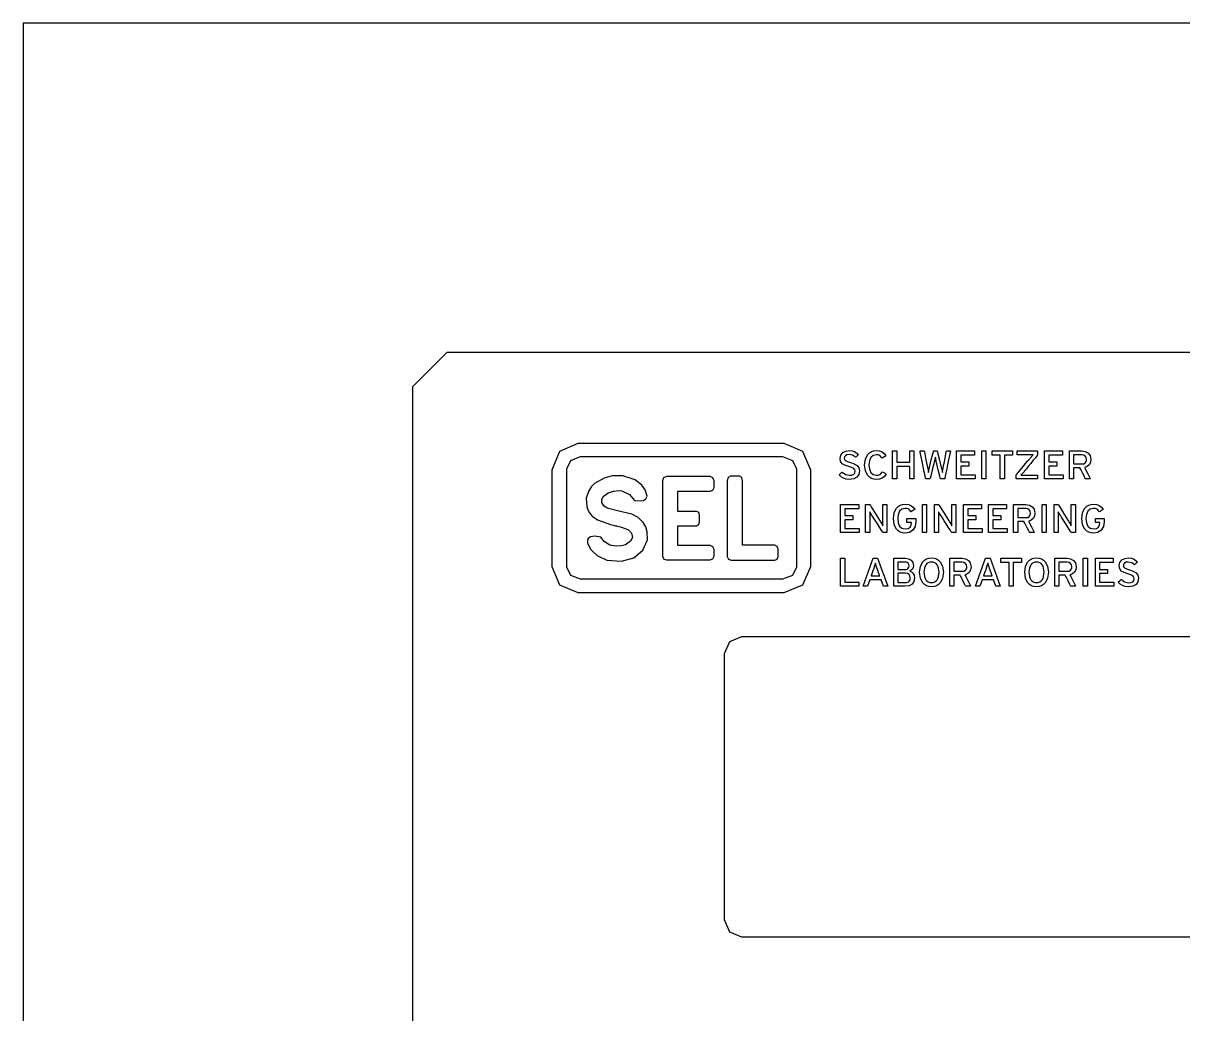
# Model space of a CAD drawing. Header units: inches. Extents: x 4.9 to 38.9, y -1.1 to 21.9.
# Drawn here: x 4.925 to 8.295, y 18.979 to 21.858 of the extents above; entities that cross this region are included whole.
import ezdxf
from ezdxf.enums import TextEntityAlignment as Align

# ---------------------------------------------------------------- set-up
doc = ezdxf.new("R2010")
doc.units = ezdxf.units.IN
doc.header["$MEASUREMENT"] = 0
for name, color, linetype in [('E_TEXT', 250, 'Continuous'), ('F_TITLE2', 6, 'Continuous'), ('F_TITLE4', 4, 'Continuous'), ('P_TITLE', 4, 'Continuous')]:
    doc.layers.add(name, color=color, linetype=linetype)
doc.styles.get("Standard").update_dxf_attribs({"font": 'ARIAL.TTF'})
doc.styles.add('TITLE', font='ARIAL.TTF', dxfattribs={"width": 0.9})

# ---------------------------------------------------------------- blocks, each defined once
blk = doc.blocks.new('TA&S_TBLK')
at = {"layer": 'P_TITLE', "color": 7}
blk.add_lwpolyline([(1.5, 0.5), (35.5007, 0.5), (35.5007, 23.5011), (1.5, 23.5011)], close=True, dxfattribs=at)
at = {"layer": 'F_TITLE2', "color": 7}
for tag, p in [('DESIGNER', (7.9525, 1.8139)), ('DWG-SCALE', (19.8323, 1.8147)), ('DATE-ISSUE', (34.2966, 1.7656)), ('DRAFTER', (7.9438, 1.4713)), ('SHEET', (33.9221, 1.3101)), ('SHEET-OF', (34.9297, 1.3063)), ('CHECKED', (7.9351, 1.1156))]:
    blk.add_attdef(tag, text='', height=0.125, dxfattribs=at).set_placement(p, align=Align.CENTER)
at = {"layer": 'F_TITLE2', "color": 7, "style": 'TITLE'}
blk.add_attdef('JOB-NAME', text='', height=0.1875, dxfattribs=at).set_placement((29.6506, 1.7627), align=Align.CENTER)
at = {"layer": 'F_TITLE2', "color": 7}
for tag, p in [('DWG-FILE', (19.3993, 1.4657)), ('PROJ-NO', (19.4051, 1.1222))]:
    blk.add_attdef(tag, p, '', height=0.125, dxfattribs=at)
at = {"layer": 'F_TITLE4', "color": 7, "style": 'TITLE'}
for tag, height, p in [('PRJ-NAME1', 0.25, (23.6332, 1.4792)), ('DWG-NAME1', 0.25, (29.6506, 1.1364)), ('PRJ-NAME2', 0.25, (23.6332, 0.9692)), ('DWG-NO', 0.1875, (34.4741, 0.8161)), ('DWG-NAME2', 0.25, (29.6506, 0.7053))]:
    blk.add_attdef(tag, text='', height=height, dxfattribs=at).set_placement(p, align=Align.CENTER)

msp = doc.modelspace()

# ---------------------------------------------------------------- linework, layer by layer
at = {"color": 7}
for points in [[(6.0578, 15.7714), (6.0578, 17.1225), (6.0578, 18.4735), (6.0578, 19.6522), (6.0578, 20.4858), (6.0578, 20.7194), (6.0578, 20.802), (6.1576, 20.9021), (6.3926, 20.9021), (7.0122, 20.9021), (7.8882, 20.9021), (8.8923, 20.9021), (9.8965, 20.9021), (10.7725, 20.9021), (11.392, 20.9021), (11.6271, 20.9021), (11.7271, 20.802), (11.7271, 20.7194), (11.7271, 20.4858), (11.7271, 19.6522), (11.7271, 18.4735), (11.7271, 17.1225), (11.7271, 15.7714)], [(6.5376, 20.6376), (6.5633, 20.6376), (6.631, 20.6376), (6.7268, 20.6376), (6.8366, 20.6376), (6.9465, 20.6376), (7.0423, 20.6376), (7.11, 20.6376), (7.1357, 20.6376), (7.1899, 20.6145), (7.2125, 20.5599), (7.2125, 20.5478), (7.2125, 20.5159), (7.2125, 20.4192), (7.2125, 20.3225), (7.2125, 20.2906), (7.2125, 20.2785), (7.1899, 20.2246), (7.1357, 20.2022), (7.11, 20.2022), (7.0423, 20.2022), (6.9465, 20.2022), (6.8366, 20.2022), (6.7268, 20.2022), (6.631, 20.2022), (6.5633, 20.2022), (6.5376, 20.2022), (6.4843, 20.2246), (6.4621, 20.2785), (6.4621, 20.2906), (6.4621, 20.3225), (6.4621, 20.4192), (6.4621, 20.5159), (6.4621, 20.5478), (6.4621, 20.5599), (6.4843, 20.6145), (6.5376, 20.6376)], [(6.5435, 20.5976), (6.5154, 20.5867), (6.504, 20.5616), (6.504, 20.5495), (6.504, 20.5174), (6.504, 20.42), (6.504, 20.3227), (6.504, 20.2906), (6.504, 20.2785), (6.5154, 20.2538), (6.5435, 20.2436), (6.5501, 20.2436), (6.5688, 20.2436), (6.6355, 20.2436), (6.7299, 20.2436), (6.838, 20.2436), (6.9461, 20.2436), (7.0405, 20.2436), (7.1072, 20.2436), (7.1259, 20.2436), (7.1325, 20.2436), (7.1613, 20.2538), (7.1732, 20.2785), (7.1732, 20.2906), (7.1732, 20.3227), (7.1732, 20.42), (7.1732, 20.5174), (7.1732, 20.5495), (7.1732, 20.5616), (7.1613, 20.5867), (7.1325, 20.5976), (7.1259, 20.5976), (7.1072, 20.5976), (7.0405, 20.5976), (6.9461, 20.5976), (6.838, 20.5976), (6.7299, 20.5976), (6.6355, 20.5976), (6.5688, 20.5976), (6.5501, 20.5976), (6.5435, 20.5976)], [(7.3249, 20.5321), (7.3164, 20.533), (7.3086, 20.5357), (7.3018, 20.5398), (7.2961, 20.5453), (7.2975, 20.5467), (7.3004, 20.5496), (7.3034, 20.5525), (7.3047, 20.5538), (7.3145, 20.5469), (7.3259, 20.5443), (7.3334, 20.545), (7.3386, 20.5472), (7.3417, 20.5509), (7.3427, 20.5562), (7.3418, 20.5603), (7.3387, 20.5636), (7.333, 20.5665), (7.3244, 20.5694), (7.3131, 20.5733), (7.3052, 20.5779), (7.3005, 20.5843), (7.299, 20.5935), (7.3011, 20.603), (7.3068, 20.6102), (7.3153, 20.6147), (7.3258, 20.6162), (7.3336, 20.6155), (7.3405, 20.6133), (7.3524, 20.605), (7.3511, 20.6037), (7.3482, 20.6008), (7.3452, 20.5979), (7.3439, 20.5965), (7.3354, 20.6023), (7.3249, 20.6043), (7.3187, 20.6035), (7.3144, 20.6013), (7.312, 20.598), (7.3112, 20.5942), (7.312, 20.5903), (7.3148, 20.5872), (7.3203, 20.5843), (7.329, 20.5813), (7.3399, 20.5775), (7.3481, 20.5728), (7.3533, 20.5662), (7.3551, 20.5569), (7.3533, 20.5469), (7.3478, 20.539), (7.3384, 20.5339), (7.3249, 20.5321)], [(7.4046, 20.5321), (7.3971, 20.5329), (7.3904, 20.5352), (7.3845, 20.5389), (7.3795, 20.5439), (7.3755, 20.55), (7.3726, 20.5572), (7.3702, 20.5742), (7.3726, 20.5912), (7.3755, 20.5983), (7.3795, 20.6045), (7.3845, 20.6094), (7.3904, 20.6131), (7.3971, 20.6154), (7.4046, 20.6162), (7.4137, 20.6152), (7.4213, 20.6123), (7.4274, 20.6075), (7.4322, 20.601), (7.4305, 20.5999), (7.4268, 20.5976), (7.4231, 20.5952), (7.4214, 20.5942), (7.4146, 20.6016), (7.4102, 20.6034), (7.4046, 20.604), (7.3952, 20.6019), (7.3883, 20.5959), (7.3842, 20.5866), (7.3827, 20.5742), (7.3842, 20.5618), (7.3883, 20.5524), (7.3952, 20.5464), (7.4046, 20.5443), (7.4104, 20.545), (7.4152, 20.547), (7.4226, 20.5545), (7.4241, 20.5534), (7.4276, 20.5511), (7.431, 20.5488), (7.4326, 20.5477), (7.4275, 20.5411), (7.4211, 20.5362), (7.4134, 20.5332), (7.4046, 20.5321)], [(7.603, 20.5335), (7.601, 20.5335), (7.5968, 20.5335), (7.5925, 20.5335), (7.5906, 20.5335), (7.59, 20.5357), (7.5886, 20.5417), (7.5842, 20.5598), (7.5799, 20.5778), (7.5784, 20.5838), (7.5779, 20.586), (7.5757, 20.5969), (7.5733, 20.586), (7.5727, 20.5838), (7.5712, 20.5778), (7.5667, 20.5598), (7.5621, 20.5417), (7.5606, 20.5357), (7.5601, 20.5335), (7.5582, 20.5335), (7.554, 20.5335), (7.5498, 20.5335), (7.5479, 20.5335), (7.5477, 20.5344), (7.5472, 20.537), (7.5453, 20.5462), (7.5426, 20.5592), (7.5396, 20.5742), (7.5365, 20.5891), (7.5339, 20.6021), (7.532, 20.6114), (7.5314, 20.6139), (7.5313, 20.6149), (7.5332, 20.6149), (7.5374, 20.6149), (7.5417, 20.6149), (7.5436, 20.6149), (7.5441, 20.6127), (7.5452, 20.6069), (7.5485, 20.5893), (7.5519, 20.5717), (7.553, 20.5659), (7.5535, 20.5637), (7.5553, 20.5528), (7.5575, 20.5633), (7.5581, 20.5655), (7.5595, 20.5714), (7.564, 20.5891), (7.5684, 20.6068), (7.5699, 20.6126), (7.5704, 20.6149), (7.5721, 20.6149), (7.5757, 20.6149), (7.5793, 20.6149), (7.5809, 20.6149), (7.5815, 20.6126), (7.583, 20.6066), (7.5875, 20.5886), (7.5921, 20.5705), (7.5936, 20.5646), (7.5942, 20.5623), (7.5962, 20.5528), (7.5979, 20.5623), (7.5983, 20.5646), (7.5994, 20.5705), (7.6028, 20.5886), (7.6062, 20.6066), (7.6073, 20.6126), (7.6077, 20.6149), (7.6096, 20.6149), (7.6137, 20.6149), (7.6177, 20.6149), (7.6196, 20.6149), (7.6194, 20.6139), (7.6189, 20.6114), (7.617, 20.6021), (7.6143, 20.5891), (7.6113, 20.5742), (7.6082, 20.5592), (7.6056, 20.5462), (7.6037, 20.537), (7.6032, 20.5344), (7.603, 20.5335)], [(7.8108, 20.5335), (7.8108, 20.5353), (7.8108, 20.5394), (7.8108, 20.5435), (7.8108, 20.5453), (7.8125, 20.5474), (7.8171, 20.5529), (7.8234, 20.5606), (7.8308, 20.5694), (7.8381, 20.5783), (7.8444, 20.586), (7.849, 20.5914), (7.8507, 20.5935), (7.8598, 20.604), (7.8522, 20.6037), (7.8436, 20.6037), (7.8422, 20.6037), (7.8388, 20.6037), (7.8284, 20.6037), (7.8179, 20.6037), (7.8145, 20.6037), (7.8132, 20.6037), (7.8132, 20.6054), (7.8132, 20.6093), (7.8132, 20.6131), (7.8132, 20.6149), (7.8158, 20.6149), (7.8225, 20.6149), (7.832, 20.6149), (7.843, 20.6149), (7.8539, 20.6149), (7.8634, 20.6149), (7.8702, 20.6149), (7.8727, 20.6149), (7.8727, 20.613), (7.8727, 20.6089), (7.8727, 20.6048), (7.8727, 20.603), (7.871, 20.6009), (7.8666, 20.5955), (7.8603, 20.5878), (7.853, 20.5789), (7.8458, 20.5701), (7.8395, 20.5624), (7.8351, 20.5569), (7.8334, 20.5548), (7.8242, 20.5447), (7.8319, 20.5447), (7.8405, 20.5447), (7.8419, 20.5447), (7.8455, 20.5447), (7.8566, 20.5447), (7.8677, 20.5447), (7.8713, 20.5447), (7.8727, 20.5447), (7.8727, 20.5429), (7.8727, 20.5391), (7.8727, 20.5352), (7.8727, 20.5335), (7.8701, 20.5335), (7.863, 20.5335), (7.8531, 20.5335), (7.8418, 20.5335), (7.8304, 20.5335), (7.8205, 20.5335), (7.8135, 20.5335), (7.8108, 20.5335)], [(8.0097, 20.5667), (8.0104, 20.5653), (8.0123, 20.5615), (8.018, 20.5501), (8.0237, 20.5387), (8.0256, 20.5349), (8.0263, 20.5335), (8.0241, 20.5335), (8.0192, 20.5335), (8.0143, 20.5335), (8.0121, 20.5335), (8.0114, 20.5349), (8.0096, 20.5385), (8.0041, 20.5496), (7.9986, 20.5607), (7.9968, 20.5643), (7.9961, 20.5657), (7.9932, 20.5657), (7.9868, 20.5657), (7.9804, 20.5657), (7.9775, 20.5657), (7.9775, 20.5643), (7.9775, 20.5607), (7.9775, 20.5496), (7.9775, 20.5385), (7.9775, 20.5349), (7.9775, 20.5335), (7.9756, 20.5335), (7.9716, 20.5335), (7.9675, 20.5335), (7.9656, 20.5335), (7.9656, 20.5344), (7.9656, 20.537), (7.9656, 20.5462), (7.9656, 20.5592), (7.9656, 20.5742), (7.9656, 20.5891), (7.9656, 20.6021), (7.9656, 20.6114), (7.9656, 20.6139), (7.9656, 20.6149), (7.9672, 20.6149), (7.9712, 20.6149), (7.9834, 20.6149), (7.9957, 20.6149), (7.9997, 20.6149), (8.0012, 20.6149), (8.0113, 20.6134), (8.0196, 20.609), (8.0253, 20.6014), (8.0273, 20.5904), (8.0261, 20.5817), (8.0226, 20.5748), (8.017, 20.5697), (8.0097, 20.5667)], [(8.0012, 20.6033), (8.0002, 20.6033), (7.9975, 20.6033), (7.9894, 20.6033), (7.9812, 20.6033), (7.9785, 20.6033), (7.9775, 20.6033), (7.9775, 20.6022), (7.9775, 20.5992), (7.9775, 20.5903), (7.9775, 20.5813), (7.9775, 20.5783), (7.9775, 20.5772), (7.9785, 20.5772), (7.9812, 20.5772), (7.9894, 20.5772), (7.9975, 20.5772), (8.0002, 20.5772), (8.0012, 20.5772), (8.0068, 20.578), (8.0112, 20.5804), (8.0141, 20.5844), (8.0149, 20.587), (8.0151, 20.5901), (8.0141, 20.5959), (8.0114, 20.6), (8.007, 20.6025), (8.0012, 20.6033)], [(6.6035, 20.3646), (6.5865, 20.3674), (6.574, 20.3653), (6.5674, 20.3616), (6.5648, 20.3565), (6.5649, 20.3477), (6.574, 20.33), (6.5811, 20.3214), (6.5928, 20.3116), (6.6208, 20.2975), (6.6641, 20.2942), (6.6997, 20.3047), (6.7254, 20.3265), (6.739, 20.3571), (6.7387, 20.3802), (6.7348, 20.3943), (6.7268, 20.4073), (6.712, 20.4213), (6.6941, 20.4311), (6.6517, 20.4409), (6.6217, 20.4487), (6.6123, 20.4557), (6.6069, 20.4653), (6.6063, 20.4741), (6.6101, 20.4829), (6.6246, 20.4937), (6.6404, 20.4986), (6.6546, 20.4997), (6.6644, 20.4992), (6.6869, 20.488), (6.7017, 20.4711), (6.718, 20.4701), (6.7279, 20.4713), (6.7344, 20.4758), (6.7383, 20.4836), (6.7324, 20.502), (6.7225, 20.5155), (6.7032, 20.5314), (6.6675, 20.5424), (6.6371, 20.5426), (6.6132, 20.5364), (6.5854, 20.5202), (6.5769, 20.5115), (6.5674, 20.497), (6.5613, 20.4774), (6.563, 20.4534), (6.565, 20.4467), (6.5697, 20.4366), (6.5788, 20.4252), (6.594, 20.4145), (6.6315, 20.4014), (6.646, 20.3976), (6.6489, 20.397), (6.6474, 20.3975), (6.6639, 20.3938), (6.6837, 20.386), (6.6932, 20.3761), (6.6956, 20.3636), (6.6897, 20.3528), (6.6751, 20.3426), (6.6638, 20.3394), (6.6478, 20.3382), (6.63, 20.3415), (6.6134, 20.3521), (6.6035, 20.3646)], [(6.7836, 20.5124), (6.7836, 20.5124), (6.7836, 20.5287), (6.7868, 20.5377), (6.7953, 20.5413), (6.8007, 20.5413), (6.8148, 20.5413), (6.8578, 20.5413), (6.9008, 20.5413), (6.915, 20.5413), (6.9204, 20.5413), (6.9284, 20.5377), (6.9318, 20.5287), (6.9318, 20.508), (6.9284, 20.5003), (6.9204, 20.4972), (6.9164, 20.4972), (6.9057, 20.4972), (6.8733, 20.4972), (6.841, 20.4972), (6.8303, 20.4972), (6.8263, 20.4972), (6.8263, 20.4883), (6.8263, 20.4687), (6.8263, 20.4491), (6.8263, 20.4402), (6.8349, 20.4402), (6.8538, 20.4402), (6.8726, 20.4402), (6.8812, 20.4402), (6.8873, 20.4373), (6.8895, 20.4301), (6.8895, 20.409), (6.8873, 20.4001), (6.8812, 20.3965), (6.8726, 20.3965), (6.8538, 20.3965), (6.8349, 20.3965), (6.8263, 20.3965), (6.8263, 20.3878), (6.8263, 20.3687), (6.8263, 20.3496), (6.8263, 20.3409), (6.8303, 20.3409), (6.841, 20.3409), (6.8733, 20.3409), (6.9057, 20.3409), (6.9164, 20.3409), (6.9204, 20.3409), (6.9284, 20.3374), (6.9318, 20.3293), (6.9318, 20.3083), (6.9284, 20.3007), (6.9204, 20.2975), (6.915, 20.2975), (6.9008, 20.2975), (6.8578, 20.2975), (6.8148, 20.2975), (6.8007, 20.2975), (6.7953, 20.2975), (6.7868, 20.3007), (6.7836, 20.3083), (6.7836, 20.3171), (6.7836, 20.3402), (6.7836, 20.3729), (6.7836, 20.4104), (6.7836, 20.4479), (6.7836, 20.4806), (6.7836, 20.5037), (6.7836, 20.5124)], [(6.9707, 20.3083), (6.9745, 20.3007), (6.9821, 20.2975), (6.9876, 20.2975), (7.002, 20.2975), (7.0456, 20.2975), (7.0893, 20.2975), (7.1036, 20.2975), (7.1091, 20.2975), (7.1162, 20.3007), (7.1194, 20.3083), (7.1194, 20.3293), (7.1162, 20.3374), (7.1091, 20.3409), (7.1051, 20.3409), (7.0945, 20.3409), (7.0625, 20.3409), (7.0304, 20.3409), (7.0199, 20.3409), (7.0158, 20.3409), (7.0158, 20.3489), (7.0158, 20.3701), (7.0158, 20.4001), (7.0158, 20.4345), (7.0158, 20.4688), (7.0158, 20.4988), (7.0158, 20.52), (7.0158, 20.528), (7.0131, 20.5375), (7.0067, 20.5413), (7.0026, 20.5413), (6.9936, 20.5413), (6.9847, 20.5413), (6.9806, 20.5413), (6.9739, 20.5375), (6.9707, 20.528), (6.9707, 20.5195), (6.9707, 20.497), (6.9707, 20.4652), (6.9707, 20.4287), (6.9707, 20.3922), (6.9707, 20.3604), (6.9707, 20.3379), (6.9707, 20.3293), (6.9707, 20.3083)], [(7.4236, 20.3775), (7.4222, 20.3797), (7.4185, 20.3854), (7.4133, 20.3936), (7.4073, 20.4029), (7.4013, 20.4123), (7.3961, 20.4204), (7.3924, 20.4262), (7.391, 20.4284), (7.3851, 20.4385), (7.3851, 20.4349), (7.3851, 20.4297), (7.3851, 20.4195), (7.3851, 20.4177), (7.3851, 20.413), (7.3851, 20.3985), (7.3851, 20.3841), (7.3851, 20.3793), (7.3851, 20.3775), (7.3833, 20.3775), (7.3792, 20.3775), (7.3751, 20.3775), (7.3732, 20.3775), (7.3732, 20.3784), (7.3732, 20.381), (7.3732, 20.3902), (7.3732, 20.4032), (7.3732, 20.4182), (7.3732, 20.4331), (7.3732, 20.4462), (7.3732, 20.4554), (7.3732, 20.458), (7.3732, 20.4589), (7.3752, 20.4589), (7.3795, 20.4589), (7.3838, 20.4589), (7.3858, 20.4589), (7.3871, 20.4567), (7.3906, 20.4511), (7.4012, 20.434), (7.4118, 20.4168), (7.4153, 20.4112), (7.4166, 20.409), (7.4204, 20.4031), (7.4234, 20.3978), (7.4234, 20.4013), (7.4233, 20.4067), (7.4233, 20.4168), (7.4233, 20.4186), (7.4233, 20.4234), (7.4233, 20.4379), (7.4233, 20.4523), (7.4233, 20.4571), (7.4233, 20.4589), (7.4251, 20.4589), (7.4292, 20.4589), (7.4333, 20.4589), (7.4351, 20.4589), (7.4351, 20.458), (7.4351, 20.4554), (7.4351, 20.4462), (7.4351, 20.4331), (7.4351, 20.4182), (7.4351, 20.4032), (7.4351, 20.3902), (7.4351, 20.381), (7.4351, 20.3784), (7.4351, 20.3775), (7.4333, 20.3775), (7.4294, 20.3775), (7.4254, 20.3775), (7.4236, 20.3775)], [(7.4882, 20.3761), (7.4806, 20.3769), (7.4738, 20.3792), (7.4679, 20.3829), (7.463, 20.3879), (7.459, 20.394), (7.456, 20.4012), (7.4536, 20.4182), (7.456, 20.4352), (7.459, 20.4424), (7.463, 20.4485), (7.4679, 20.4535), (7.4738, 20.4571), (7.4806, 20.4594), (7.4882, 20.4602), (7.4973, 20.4592), (7.5049, 20.4563), (7.511, 20.4515), (7.5158, 20.445), (7.5142, 20.4439), (7.5105, 20.4416), (7.5068, 20.4392), (7.5051, 20.4382), (7.4982, 20.4456), (7.4938, 20.4474), (7.4882, 20.448), (7.4787, 20.4459), (7.4718, 20.44), (7.4676, 20.4306), (7.4662, 20.4182), (7.4676, 20.4058), (7.4718, 20.3964), (7.4787, 20.3904), (7.4882, 20.3883), (7.4967, 20.3899), (7.5024, 20.3939), (7.5056, 20.3998), (7.5067, 20.4067), (7.5067, 20.407), (7.5046, 20.407), (7.5, 20.407), (7.4954, 20.407), (7.4933, 20.407), (7.4933, 20.4088), (7.4933, 20.4129), (7.4933, 20.417), (7.4933, 20.4189), (7.4944, 20.4189), (7.4973, 20.4189), (7.5062, 20.4189), (7.515, 20.4189), (7.5179, 20.4189), (7.519, 20.4189), (7.519, 20.4174), (7.519, 20.4141), (7.519, 20.4109), (7.519, 20.4094), (7.5168, 20.3953), (7.5104, 20.3849), (7.5007, 20.3784), (7.4882, 20.3761)], [(7.6235, 20.3775), (7.6221, 20.3797), (7.6184, 20.3854), (7.6132, 20.3936), (7.6073, 20.4029), (7.6014, 20.4123), (7.5962, 20.4204), (7.5925, 20.4262), (7.5911, 20.4284), (7.585, 20.4385), (7.585, 20.4349), (7.5851, 20.4297), (7.5852, 20.4195), (7.5852, 20.4177), (7.5852, 20.413), (7.5852, 20.3985), (7.5852, 20.3841), (7.5852, 20.3793), (7.5852, 20.3775), (7.5833, 20.3775), (7.5792, 20.3775), (7.5752, 20.3775), (7.5733, 20.3775), (7.5733, 20.3784), (7.5733, 20.381), (7.5733, 20.3902), (7.5733, 20.4032), (7.5733, 20.4182), (7.5733, 20.4331), (7.5733, 20.4462), (7.5733, 20.4554), (7.5733, 20.458), (7.5733, 20.4589), (7.5752, 20.4589), (7.5795, 20.4589), (7.5837, 20.4589), (7.5857, 20.4589), (7.587, 20.4567), (7.5905, 20.4511), (7.6012, 20.434), (7.6119, 20.4168), (7.6154, 20.4112), (7.6167, 20.409), (7.6204, 20.4031), (7.6235, 20.3978), (7.6235, 20.4013), (7.6234, 20.4067), (7.6233, 20.4168), (7.6233, 20.4186), (7.6233, 20.4234), (7.6233, 20.4379), (7.6233, 20.4523), (7.6233, 20.4571), (7.6233, 20.4589), (7.6252, 20.4589), (7.6293, 20.4589), (7.6333, 20.4589), (7.6352, 20.4589), (7.6352, 20.458), (7.6352, 20.4554), (7.6352, 20.4462), (7.6352, 20.4331), (7.6352, 20.4182), (7.6352, 20.4032), (7.6352, 20.3902), (7.6352, 20.381), (7.6352, 20.3784), (7.6352, 20.3775), (7.6334, 20.3775), (7.6293, 20.3775), (7.6253, 20.3775), (7.6235, 20.3775)], [(7.8469, 20.4107), (7.8477, 20.4093), (7.8495, 20.4055), (7.8553, 20.3941), (7.861, 20.3827), (7.8628, 20.3789), (7.8636, 20.3775), (7.8614, 20.3775), (7.8566, 20.3775), (7.8518, 20.3775), (7.8497, 20.3775), (7.849, 20.3789), (7.8471, 20.3825), (7.8415, 20.3936), (7.8359, 20.4047), (7.8341, 20.4083), (7.8334, 20.4097), (7.8305, 20.4097), (7.8241, 20.4097), (7.8178, 20.4097), (7.8149, 20.4097), (7.8149, 20.4083), (7.8149, 20.4047), (7.8149, 20.3936), (7.8149, 20.3825), (7.8149, 20.3789), (7.8149, 20.3775), (7.813, 20.3775), (7.809, 20.3775), (7.8049, 20.3775), (7.803, 20.3775), (7.803, 20.3784), (7.803, 20.381), (7.803, 20.3902), (7.803, 20.4032), (7.803, 20.4182), (7.803, 20.4331), (7.803, 20.4462), (7.803, 20.4554), (7.803, 20.458), (7.803, 20.4589), (7.8046, 20.4589), (7.8086, 20.4589), (7.8209, 20.4589), (7.8332, 20.4589), (7.8373, 20.4589), (7.8388, 20.4589), (7.8488, 20.4574), (7.8571, 20.453), (7.8628, 20.4454), (7.8649, 20.4345), (7.8637, 20.4257), (7.8601, 20.4188), (7.8545, 20.4138), (7.8469, 20.4107)], [(7.9707, 20.3775), (7.9693, 20.3797), (7.9657, 20.3854), (7.9605, 20.3936), (7.9546, 20.4029), (7.9487, 20.4123), (7.9435, 20.4204), (7.9399, 20.4262), (7.9385, 20.4284), (7.9324, 20.4385), (7.9324, 20.4349), (7.9324, 20.4297), (7.9324, 20.4195), (7.9324, 20.4177), (7.9324, 20.413), (7.9324, 20.3985), (7.9324, 20.3841), (7.9324, 20.3793), (7.9324, 20.3775), (7.9305, 20.3775), (7.9265, 20.3775), (7.9224, 20.3775), (7.9205, 20.3775), (7.9205, 20.3784), (7.9205, 20.381), (7.9205, 20.3902), (7.9205, 20.4032), (7.9205, 20.4182), (7.9205, 20.4331), (7.9205, 20.4462), (7.9205, 20.4554), (7.9205, 20.458), (7.9205, 20.4589), (7.9225, 20.4589), (7.9268, 20.4589), (7.9311, 20.4589), (7.9331, 20.4589), (7.9344, 20.4567), (7.9379, 20.4511), (7.9485, 20.434), (7.9591, 20.4168), (7.9626, 20.4112), (7.9639, 20.409), (7.9677, 20.4031), (7.9707, 20.3978), (7.9707, 20.4013), (7.9707, 20.4067), (7.9707, 20.4168), (7.9707, 20.4186), (7.9707, 20.4234), (7.9707, 20.4379), (7.9707, 20.4523), (7.9707, 20.4571), (7.9707, 20.4589), (7.9726, 20.4589), (7.9766, 20.4589), (7.9807, 20.4589), (7.9826, 20.4589), (7.9826, 20.458), (7.9826, 20.4554), (7.9826, 20.4462), (7.9826, 20.4331), (7.9826, 20.4182), (7.9826, 20.4032), (7.9826, 20.3902), (7.9826, 20.381), (7.9826, 20.3784), (7.9826, 20.3775), (7.9807, 20.3775), (7.9766, 20.3775), (7.9726, 20.3775), (7.9707, 20.3775)], [(8.0355, 20.3761), (8.028, 20.3769), (8.0212, 20.3792), (8.0153, 20.3829), (8.0103, 20.3879), (8.0063, 20.394), (8.0033, 20.4012), (8.0009, 20.4182), (8.0033, 20.4352), (8.0063, 20.4424), (8.0103, 20.4485), (8.0153, 20.4535), (8.0212, 20.4571), (8.028, 20.4594), (8.0355, 20.4602), (8.0446, 20.4592), (8.0521, 20.4563), (8.0582, 20.4515), (8.0629, 20.445), (8.0613, 20.4439), (8.0577, 20.4416), (8.0541, 20.4392), (8.0524, 20.4382), (8.0456, 20.4456), (8.0411, 20.4474), (8.0355, 20.448), (8.026, 20.4459), (8.0191, 20.44), (8.0149, 20.4306), (8.0134, 20.4182), (8.0149, 20.4058), (8.0191, 20.3964), (8.026, 20.3904), (8.0355, 20.3883), (8.0439, 20.3899), (8.0496, 20.3939), (8.0528, 20.3998), (8.0538, 20.4067), (8.0538, 20.407), (8.0517, 20.407), (8.0472, 20.407), (8.0426, 20.407), (8.0406, 20.407), (8.0406, 20.4088), (8.0406, 20.4129), (8.0406, 20.417), (8.0406, 20.4189), (8.0417, 20.4189), (8.0446, 20.4189), (8.0534, 20.4189), (8.0623, 20.4189), (8.0652, 20.4189), (8.0663, 20.4189), (8.0663, 20.4174), (8.0663, 20.4141), (8.0663, 20.4109), (8.0663, 20.4094), (8.064, 20.3953), (8.0576, 20.3849), (8.0479, 20.3784), (8.0355, 20.3761)], [(7.8388, 20.4473), (7.8378, 20.4473), (7.8351, 20.4473), (7.8269, 20.4473), (7.8186, 20.4473), (7.8159, 20.4473), (7.8149, 20.4473), (7.8149, 20.4462), (7.8149, 20.4433), (7.8149, 20.4343), (7.8149, 20.4253), (7.8149, 20.4224), (7.8149, 20.4212), (7.8159, 20.4212), (7.8186, 20.4212), (7.8269, 20.4212), (7.8351, 20.4212), (7.8378, 20.4212), (7.8388, 20.4212), (7.8444, 20.422), (7.8486, 20.4244), (7.8514, 20.4284), (7.8524, 20.4341), (7.8514, 20.4398), (7.8486, 20.4439), (7.8444, 20.4465), (7.8388, 20.4473)], [(7.4077, 20.2703), (7.4041, 20.2806), (7.4025, 20.2855), (7.4014, 20.289), (7.4004, 20.2855), (7.3989, 20.2807), (7.3955, 20.2703), (7.3952, 20.2695), (7.3944, 20.2674), (7.3922, 20.261), (7.39, 20.2546), (7.3893, 20.2525), (7.389, 20.2517), (7.3901, 20.2517), (7.3929, 20.2517), (7.4016, 20.2517), (7.4102, 20.2517), (7.413, 20.2517), (7.4141, 20.2517), (7.4138, 20.2525), (7.4131, 20.2546), (7.4109, 20.261), (7.4087, 20.2674), (7.4079, 20.2695), (7.4077, 20.2703)], [(7.4873, 20.2215), (7.486, 20.2215), (7.4823, 20.2215), (7.4712, 20.2215), (7.46, 20.2215), (7.4564, 20.2215), (7.455, 20.2215), (7.455, 20.2224), (7.455, 20.225), (7.455, 20.2342), (7.455, 20.2473), (7.455, 20.2622), (7.455, 20.2771), (7.455, 20.2902), (7.455, 20.2994), (7.455, 20.302), (7.455, 20.3029), (7.4564, 20.3029), (7.4602, 20.3029), (7.4717, 20.3029), (7.4833, 20.3029), (7.4871, 20.3029), (7.4885, 20.3029), (7.4981, 20.3015), (7.5055, 20.2974), (7.5103, 20.2907), (7.5119, 20.2815), (7.5111, 20.276), (7.5089, 20.2715), (7.5014, 20.2653), (7.5063, 20.2632), (7.5107, 20.2595), (7.5139, 20.2539), (7.5151, 20.2463), (7.5133, 20.2355), (7.5079, 20.2278), (7.4992, 20.2231), (7.4873, 20.2215)], [(7.4884, 20.2917), (7.4874, 20.2917), (7.4849, 20.2917), (7.4774, 20.2917), (7.4699, 20.2917), (7.4674, 20.2917), (7.4665, 20.2917), (7.4665, 20.2908), (7.4665, 20.2884), (7.4665, 20.2812), (7.4665, 20.274), (7.4665, 20.2716), (7.4665, 20.2707), (7.4674, 20.2707), (7.4699, 20.2707), (7.4774, 20.2707), (7.4849, 20.2707), (7.4874, 20.2707), (7.4884, 20.2707), (7.4911, 20.2709), (7.4935, 20.2716), (7.497, 20.2739), (7.4991, 20.2771), (7.4997, 20.2809), (7.4991, 20.2851), (7.4971, 20.2886), (7.4936, 20.2909), (7.4912, 20.2915), (7.4884, 20.2917)], [(7.5645, 20.2202), (7.557, 20.221), (7.5502, 20.2232), (7.5444, 20.2269), (7.5394, 20.2319), (7.5354, 20.238), (7.5325, 20.2452), (7.5301, 20.2622), (7.5325, 20.2791), (7.5354, 20.2862), (7.5394, 20.2924), (7.5444, 20.2974), (7.5502, 20.3011), (7.557, 20.3034), (7.5645, 20.3043), (7.5721, 20.3034), (7.5788, 20.3011), (7.5847, 20.2974), (7.5897, 20.2924), (7.5937, 20.2862), (7.5966, 20.2791), (7.5991, 20.2622), (7.5966, 20.2452), (7.5937, 20.238), (7.5897, 20.2319), (7.5847, 20.2269), (7.5788, 20.2232), (7.5721, 20.221), (7.5645, 20.2202)], [(7.5645, 20.292), (7.5595, 20.2915), (7.555, 20.29), (7.5513, 20.2874), (7.5481, 20.284), (7.5457, 20.2797), (7.5439, 20.2746), (7.5424, 20.2622), (7.5439, 20.2498), (7.5457, 20.2447), (7.5481, 20.2404), (7.5513, 20.237), (7.555, 20.2345), (7.5595, 20.2329), (7.5645, 20.2324), (7.5695, 20.2329), (7.5739, 20.2345), (7.5777, 20.237), (7.5808, 20.2404), (7.5833, 20.2447), (7.5851, 20.2498), (7.5865, 20.2622), (7.5851, 20.2746), (7.5833, 20.2797), (7.5808, 20.284), (7.5777, 20.2874), (7.5739, 20.29), (7.5695, 20.2915), (7.5645, 20.292)], [(7.6615, 20.2547), (7.6622, 20.2533), (7.6641, 20.2496), (7.6698, 20.2381), (7.6755, 20.2267), (7.6774, 20.2229), (7.6781, 20.2215), (7.6759, 20.2215), (7.671, 20.2215), (7.6662, 20.2215), (7.664, 20.2215), (7.6633, 20.2229), (7.6615, 20.2265), (7.656, 20.2376), (7.6504, 20.2487), (7.6486, 20.2523), (7.6479, 20.2537), (7.645, 20.2537), (7.6387, 20.2537), (7.6323, 20.2537), (7.6294, 20.2537), (7.6294, 20.2523), (7.6294, 20.2487), (7.6294, 20.2376), (7.6294, 20.2265), (7.6294, 20.2229), (7.6294, 20.2215), (7.6276, 20.2215), (7.6235, 20.2215), (7.6194, 20.2215), (7.6176, 20.2215), (7.6176, 20.2224), (7.6176, 20.225), (7.6176, 20.2342), (7.6176, 20.2473), (7.6176, 20.2622), (7.6176, 20.2771), (7.6176, 20.2902), (7.6176, 20.2994), (7.6176, 20.302), (7.6176, 20.3029), (7.6191, 20.3029), (7.6231, 20.3029), (7.6354, 20.3029), (7.6476, 20.3029), (7.6516, 20.3029), (7.6532, 20.3029), (7.6633, 20.3015), (7.6716, 20.297), (7.6773, 20.2894), (7.6794, 20.2785), (7.6782, 20.2697), (7.6746, 20.2628), (7.6689, 20.2578), (7.6615, 20.2547)], [(7.6532, 20.2914), (7.6521, 20.2914), (7.6494, 20.2914), (7.6413, 20.2914), (7.6331, 20.2914), (7.6304, 20.2914), (7.6294, 20.2914), (7.6294, 20.2902), (7.6294, 20.2873), (7.6294, 20.2783), (7.6294, 20.2693), (7.6294, 20.2664), (7.6294, 20.2653), (7.6304, 20.2653), (7.6331, 20.2653), (7.6413, 20.2653), (7.6494, 20.2653), (7.6521, 20.2653), (7.6532, 20.2653), (7.6588, 20.266), (7.6632, 20.2684), (7.666, 20.2724), (7.6668, 20.2751), (7.6671, 20.2781), (7.6661, 20.2838), (7.6632, 20.2879), (7.6588, 20.2905), (7.6532, 20.2914)], [(7.7344, 20.2703), (7.7308, 20.2806), (7.7292, 20.2855), (7.7281, 20.289), (7.7271, 20.2855), (7.7256, 20.2807), (7.7222, 20.2703), (7.7219, 20.2695), (7.7212, 20.2674), (7.7189, 20.261), (7.7167, 20.2546), (7.716, 20.2525), (7.7157, 20.2517), (7.7168, 20.2517), (7.7196, 20.2517), (7.7283, 20.2517), (7.7369, 20.2517), (7.7397, 20.2517), (7.7408, 20.2517), (7.7405, 20.2525), (7.7398, 20.2546), (7.7376, 20.261), (7.7354, 20.2674), (7.7346, 20.2695), (7.7344, 20.2703)], [(7.8697, 20.2202), (7.8622, 20.221), (7.8554, 20.2232), (7.8496, 20.2269), (7.8447, 20.2319), (7.8407, 20.238), (7.8378, 20.2452), (7.8354, 20.2622), (7.8378, 20.2791), (7.8407, 20.2862), (7.8447, 20.2924), (7.8496, 20.2974), (7.8554, 20.3011), (7.8622, 20.3034), (7.8697, 20.3043), (7.8773, 20.3034), (7.8841, 20.3011), (7.89, 20.2974), (7.895, 20.2924), (7.8989, 20.2862), (7.9018, 20.2791), (7.9042, 20.2622), (7.9018, 20.2452), (7.8989, 20.238), (7.895, 20.2319), (7.89, 20.2269), (7.8841, 20.2232), (7.8773, 20.221), (7.8697, 20.2202)], [(7.8697, 20.292), (7.8646, 20.2915), (7.8602, 20.29), (7.8564, 20.2874), (7.8533, 20.284), (7.8508, 20.2797), (7.8491, 20.2746), (7.8476, 20.2622), (7.8491, 20.2498), (7.8508, 20.2447), (7.8533, 20.2404), (7.8564, 20.237), (7.8602, 20.2345), (7.8646, 20.2329), (7.8697, 20.2324), (7.8747, 20.2329), (7.8791, 20.2345), (7.8829, 20.237), (7.886, 20.2404), (7.8885, 20.2447), (7.8903, 20.2498), (7.8917, 20.2622), (7.8903, 20.2746), (7.8885, 20.2797), (7.886, 20.284), (7.8829, 20.2874), (7.8791, 20.29), (7.8747, 20.2915), (7.8697, 20.292)], [(7.9666, 20.2547), (7.9674, 20.2533), (7.9692, 20.2496), (7.9749, 20.2381), (7.9807, 20.2267), (7.9825, 20.2229), (7.9833, 20.2215), (7.9811, 20.2215), (7.9763, 20.2215), (7.9715, 20.2215), (7.9694, 20.2215), (7.9687, 20.2229), (7.9668, 20.2265), (7.9612, 20.2376), (7.9556, 20.2487), (7.9538, 20.2523), (7.9531, 20.2537), (7.9502, 20.2537), (7.9439, 20.2537), (7.9376, 20.2537), (7.9348, 20.2537), (7.9348, 20.2523), (7.9348, 20.2487), (7.9348, 20.2376), (7.9348, 20.2265), (7.9348, 20.2229), (7.9348, 20.2215), (7.9329, 20.2215), (7.9288, 20.2215), (7.9248, 20.2215), (7.9229, 20.2215), (7.9229, 20.2224), (7.9229, 20.225), (7.9229, 20.2342), (7.9229, 20.2473), (7.9229, 20.2622), (7.9229, 20.2771), (7.9229, 20.2902), (7.9229, 20.2994), (7.9229, 20.302), (7.9229, 20.3029), (7.9244, 20.3029), (7.9285, 20.3029), (7.9407, 20.3029), (7.9529, 20.3029), (7.957, 20.3029), (7.9585, 20.3029), (7.9686, 20.3015), (7.9769, 20.297), (7.9825, 20.2894), (7.9846, 20.2785), (7.9834, 20.2697), (7.9798, 20.2628), (7.9742, 20.2578), (7.9666, 20.2547)], [(7.9585, 20.2914), (7.9575, 20.2914), (7.9548, 20.2914), (7.9466, 20.2914), (7.9385, 20.2914), (7.9358, 20.2914), (7.9348, 20.2914), (7.9348, 20.2902), (7.9348, 20.2873), (7.9348, 20.2783), (7.9348, 20.2693), (7.9348, 20.2664), (7.9348, 20.2653), (7.9358, 20.2653), (7.9385, 20.2653), (7.9466, 20.2653), (7.9548, 20.2653), (7.9575, 20.2653), (7.9585, 20.2653), (7.9641, 20.266), (7.9685, 20.2684), (7.9714, 20.2724), (7.9721, 20.2751), (7.9724, 20.2781), (7.9714, 20.2838), (7.9685, 20.2879), (7.9641, 20.2905), (7.9585, 20.2914)], [(8.1358, 20.2202), (8.1273, 20.2211), (8.1195, 20.2237), (8.1127, 20.2279), (8.107, 20.2334), (8.1083, 20.2347), (8.1113, 20.2376), (8.1142, 20.2405), (8.1155, 20.2419), (8.1253, 20.2347), (8.1369, 20.232), (8.1442, 20.2328), (8.1494, 20.235), (8.1525, 20.2388), (8.1535, 20.2439), (8.1525, 20.2482), (8.1494, 20.2516), (8.1437, 20.2545), (8.1352, 20.2575), (8.1239, 20.2613), (8.116, 20.2659), (8.1113, 20.2723), (8.1097, 20.2815), (8.1118, 20.2909), (8.1175, 20.2981), (8.126, 20.3027), (8.1365, 20.3043), (8.1444, 20.3035), (8.1514, 20.3013), (8.1633, 20.2931), (8.162, 20.2917), (8.1591, 20.2887), (8.1562, 20.2856), (8.1548, 20.2842), (8.1462, 20.2902), (8.1358, 20.292), (8.1295, 20.2913), (8.1252, 20.2891), (8.1227, 20.2859), (8.1219, 20.2819), (8.1227, 20.2782), (8.1256, 20.2751), (8.1311, 20.2722), (8.1399, 20.2693), (8.1507, 20.2655), (8.1589, 20.2607), (8.1642, 20.2541), (8.166, 20.2449), (8.1642, 20.2348), (8.1587, 20.2269), (8.1493, 20.2219), (8.1358, 20.2202)], [(7.4885, 20.2595), (7.4876, 20.2595), (7.4851, 20.2595), (7.4775, 20.2595), (7.4699, 20.2595), (7.4674, 20.2595), (7.4665, 20.2595), (7.4665, 20.2583), (7.4665, 20.2553), (7.4665, 20.251), (7.4665, 20.2461), (7.4665, 20.2412), (7.4665, 20.2369), (7.4665, 20.2339), (7.4665, 20.2327), (7.4674, 20.2327), (7.4699, 20.2327), (7.4773, 20.2327), (7.4848, 20.2327), (7.4873, 20.2327), (7.4882, 20.2327), (7.4919, 20.233), (7.4951, 20.2337), (7.4976, 20.2348), (7.4996, 20.2364), (7.5022, 20.2406), (7.5029, 20.2459), (7.502, 20.2516), (7.4992, 20.2559), (7.4946, 20.2586), (7.4885, 20.2595)], [(8.8923, 20.075), (8.202, 20.075), (7.5998, 20.075), (7.1738, 20.075), (7.0545, 20.075), (7.0123, 20.075), (6.9772, 20.0601), (6.9624, 20.0252), (6.9624, 19.9045), (6.9624, 19.639), (6.9624, 19.3734), (6.9624, 19.2528), (6.9772, 19.2175), (7.0123, 19.2029), (7.0545, 19.2029), (7.1738, 19.2029), (7.5998, 19.2029), (8.202, 19.2029), (8.8923, 19.2029)]]:
    msp.add_lwpolyline(points, dxfattribs=at)
for points in [[(7.5011, 20.5335), (7.5011, 20.5701), (7.4636, 20.5701), (7.4636, 20.5335), (7.4514, 20.5335), (7.4514, 20.6149), (7.4636, 20.6149), (7.4636, 20.582), (7.5011, 20.582), (7.5011, 20.6149), (7.5133, 20.6149), (7.5133, 20.5335)], [(7.6372, 20.5335), (7.6372, 20.6149), (7.6896, 20.6149), (7.6896, 20.603), (7.6494, 20.603), (7.6494, 20.583), (7.6728, 20.583), (7.6728, 20.5711), (7.6494, 20.5711), (7.6494, 20.5453), (7.6913, 20.5453), (7.6913, 20.5335)], [(7.7105, 20.5335), (7.7105, 20.6149), (7.7227, 20.6149), (7.7227, 20.5335)], [(7.7764, 20.603), (7.7764, 20.5335), (7.7642, 20.5335), (7.7642, 20.603), (7.7405, 20.603), (7.7405, 20.6149), (7.8001, 20.6149), (7.8001, 20.603)], [(7.8931, 20.5335), (7.8931, 20.6149), (7.9453, 20.6149), (7.9453, 20.603), (7.9053, 20.603), (7.9053, 20.583), (7.9283, 20.583), (7.9283, 20.5711), (7.9053, 20.5711), (7.9053, 20.5453), (7.947, 20.5453), (7.947, 20.5335)], [(7.3005, 20.3775), (7.3005, 20.4589), (7.3531, 20.4589), (7.3531, 20.447), (7.3127, 20.447), (7.3127, 20.427), (7.3361, 20.427), (7.3361, 20.4151), (7.3127, 20.4151), (7.3127, 20.3894), (7.3548, 20.3894), (7.3548, 20.3775)], [(7.5382, 20.3775), (7.5382, 20.4589), (7.5504, 20.4589), (7.5504, 20.3775)], [(7.6576, 20.3775), (7.6576, 20.4589), (7.71, 20.4589), (7.71, 20.447), (7.6698, 20.447), (7.6698, 20.427), (7.6932, 20.427), (7.6932, 20.4151), (7.6698, 20.4151), (7.6698, 20.3894), (7.7116, 20.3894), (7.7116, 20.3775)], [(7.7303, 20.3775), (7.7303, 20.4589), (7.7827, 20.4589), (7.7827, 20.447), (7.7425, 20.447), (7.7425, 20.427), (7.7659, 20.427), (7.7659, 20.4151), (7.7425, 20.4151), (7.7425, 20.3894), (7.7844, 20.3894), (7.7844, 20.3775)], [(7.8856, 20.3775), (7.8856, 20.4589), (7.8978, 20.4589), (7.8978, 20.3775)], [(7.3005, 20.2215), (7.3005, 20.3029), (7.3127, 20.3029), (7.3127, 20.2334), (7.3534, 20.2334), (7.3534, 20.2215)], [(7.4248, 20.2215), (7.4178, 20.2408), (7.3853, 20.2408), (7.3785, 20.2215), (7.3658, 20.2215), (7.3951, 20.3029), (7.408, 20.3029), (7.4377, 20.2215)], [(7.7515, 20.2215), (7.7445, 20.2408), (7.712, 20.2408), (7.7052, 20.2215), (7.6925, 20.2215), (7.7218, 20.3029), (7.7347, 20.3029), (7.7644, 20.2215)], [(7.802, 20.2907), (7.802, 20.2215), (7.7898, 20.2215), (7.7898, 20.2907), (7.7661, 20.2907), (7.7661, 20.3029), (7.8259, 20.3029), (7.8259, 20.2907)], [(8.0053, 20.2215), (8.0053, 20.3029), (8.0175, 20.3029), (8.0175, 20.2215)], [(8.0406, 20.2215), (8.0406, 20.3029), (8.0928, 20.3029), (8.0928, 20.291), (8.0528, 20.291), (8.0528, 20.2707), (8.0762, 20.2707), (8.0762, 20.2588), (8.0528, 20.2588), (8.0528, 20.2334), (8.0945, 20.2334), (8.0945, 20.2215)]]:
    msp.add_lwpolyline(points, close=True, dxfattribs=at)

# ---------------------------------------------------------------- block references
at = {"layer": 'E_TEXT'}
msp.add_blockref('TA&S_TBLK', (3.4253, -1.6426), dxfattribs=at)

doc.saveas('drawing.dxf')
